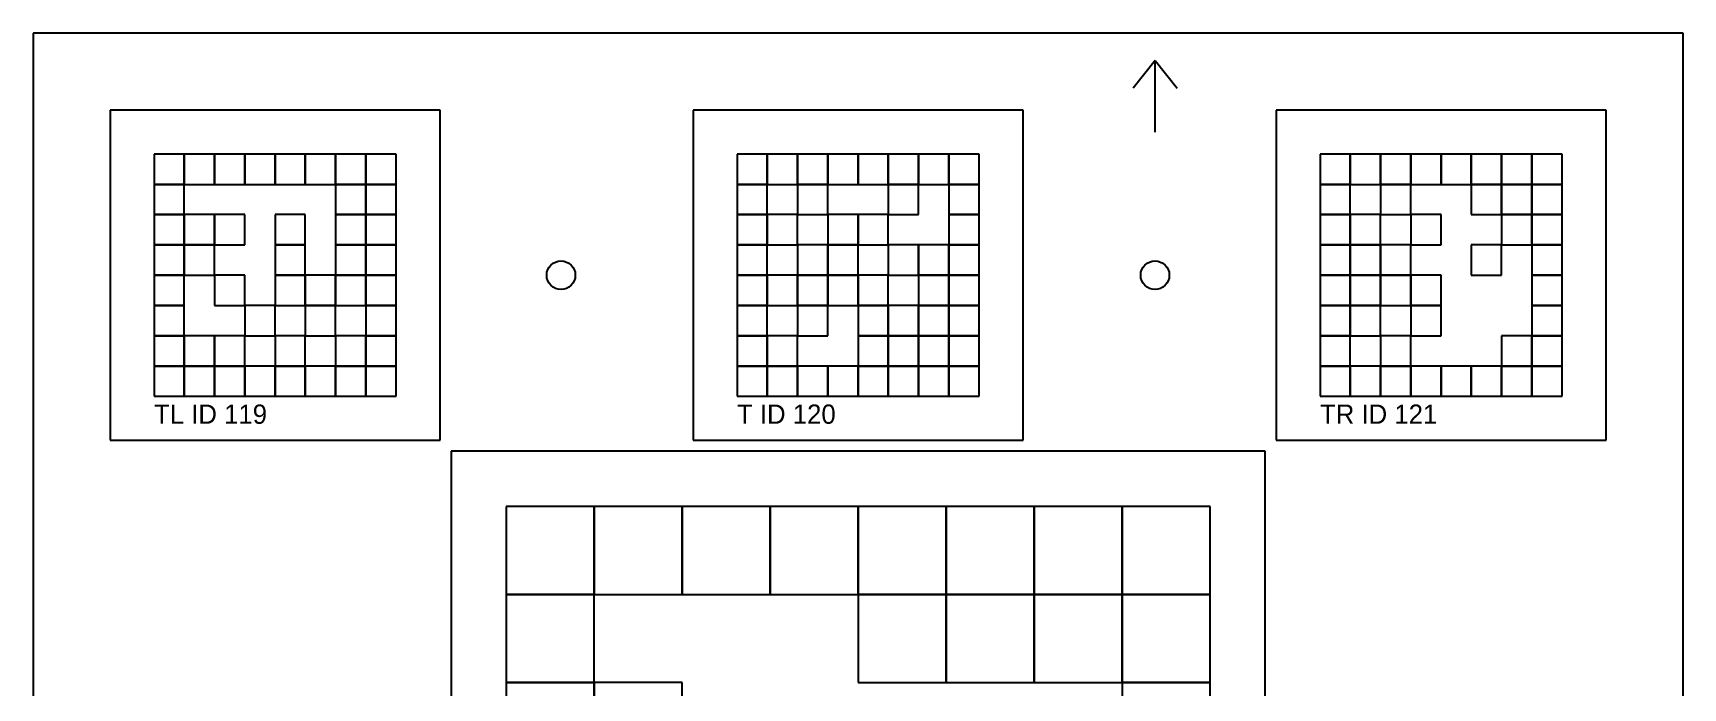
# Model space of a CAD drawing. Extents: x 0 to 1260, y -12 to 1580.
# Drawn here: x 640 to 940, y 1461 to 1580 of the extents above; entities that cross this region are included whole.
import ezdxf

# ---------------------------------------------------------------- set-up
doc = ezdxf.new("R2010")
doc.units = 0
for name, color, linetype in [('BLACK_POCKET', 7, 'CONTINUOUS'), ('CUT', 7, 'CONTINUOUS'), ('LABEL', 3, 'CONTINUOUS'), ('MOUNT_HOLE', 6, 'CONTINUOUS'), ('ORIENTATION', 7, 'CONTINUOUS'), ('QUIET_ZONE', 5, 'CONTINUOUS'), ('TAG_BOUNDARY', 8, 'CONTINUOUS')]:
    doc.layers.add(name, color=color, linetype=linetype)

msp = doc.modelspace()

# ---------------------------------------------------------------- linework, layer by layer
at = {"layer": 'BLACK_POCKET'}
for p, q in [((667.5, 1558), (662, 1558)), ((662, 1558), (662, 1552.5)), ((667.5, 1552.5), (667.5, 1558)), ((673, 1558), (667.5, 1558)), ((667.5, 1558), (667.5, 1552.5)), ((673, 1552.5), (673, 1558)), ((678.5, 1558), (673, 1558)), ((673, 1558), (673, 1552.5)), ((678.5, 1552.5), (678.5, 1558)), ((684, 1558), (678.5, 1558)), ((678.5, 1558), (678.5, 1552.5)), ((684, 1552.5), (684, 1558)), ((689.5, 1558), (684, 1558)), ((684, 1558), (684, 1552.5)), ((689.5, 1552.5), (689.5, 1558)), ((695, 1558), (689.5, 1558)), ((689.5, 1558), (689.5, 1552.5)), ((695, 1552.5), (695, 1558)), ((700.5, 1558), (695, 1558)), ((695, 1558), (695, 1552.5)), ((700.5, 1552.5), (700.5, 1558)), ((706, 1558), (700.5, 1558)), ((700.5, 1558), (700.5, 1552.5)), ((706, 1552.5), (706, 1558)), ((773.5, 1558), (768, 1558)), ((768, 1558), (768, 1552.5)), ((773.5, 1552.5), (773.5, 1558)), ((779, 1558), (773.5, 1558)), ((773.5, 1558), (773.5, 1552.5)), ((779, 1552.5), (779, 1558)), ((784.5, 1558), (779, 1558)), ((779, 1558), (779, 1552.5)), ((784.5, 1552.5), (784.5, 1558)), ((790, 1558), (784.5, 1558)), ((784.5, 1558), (784.5, 1552.5)), ((790, 1552.5), (790, 1558)), ((795.5, 1558), (790, 1558)), ((790, 1558), (790, 1552.5)), ((795.5, 1552.5), (795.5, 1558)), ((801, 1558), (795.5, 1558)), ((795.5, 1558), (795.5, 1552.5)), ((801, 1552.5), (801, 1558)), ((806.5, 1558), (801, 1558)), ((801, 1558), (801, 1552.5)), ((806.5, 1552.5), (806.5, 1558)), ((812, 1558), (806.5, 1558)), ((806.5, 1558), (806.5, 1552.5)), ((812, 1552.5), (812, 1558)), ((879.5, 1558), (874, 1558)), ((874, 1558), (874, 1552.5)), ((879.5, 1552.5), (879.5, 1558)), ((885, 1558), (879.5, 1558)), ((879.5, 1558), (879.5, 1552.5)), ((885, 1552.5), (885, 1558)), ((890.5, 1558), (885, 1558)), ((885, 1558), (885, 1552.5)), ((890.5, 1552.5), (890.5, 1558)), ((896, 1558), (890.5, 1558)), ((890.5, 1558), (890.5, 1552.5)), ((896, 1552.5), (896, 1558)), ((901.5, 1558), (896, 1558)), ((896, 1558), (896, 1552.5)), ((901.5, 1552.5), (901.5, 1558)), ((907, 1558), (901.5, 1558)), ((901.5, 1558), (901.5, 1552.5)), ((907, 1552.5), (907, 1558)), ((912.5, 1558), (907, 1558)), ((907, 1558), (907, 1552.5)), ((912.5, 1552.5), (912.5, 1558)), ((918, 1558), (912.5, 1558)), ((912.5, 1558), (912.5, 1552.5)), ((918, 1552.5), (918, 1558)), ((662, 1552.5), (667.5, 1552.5)), ((667.5, 1552.5), (662, 1552.5)), ((662, 1552.5), (662, 1547)), ((667.5, 1552.5), (673, 1552.5)), ((667.5, 1547), (667.5, 1552.5)), ((673, 1552.5), (678.5, 1552.5)), ((678.5, 1552.5), (684, 1552.5)), ((684, 1552.5), (689.5, 1552.5)), ((689.5, 1552.5), (695, 1552.5)), ((695, 1552.5), (700.5, 1552.5)), ((700.5, 1552.5), (695, 1552.5)), ((695, 1552.5), (695, 1547)), ((700.5, 1552.5), (706, 1552.5)), ((700.5, 1547), (700.5, 1552.5)), ((706, 1552.5), (700.5, 1552.5)), ((700.5, 1552.5), (700.5, 1547)), ((706, 1547), (706, 1552.5)), ((768, 1552.5), (773.5, 1552.5)), ((773.5, 1552.5), (768, 1552.5)), ((768, 1552.5), (768, 1547)), ((773.5, 1552.5), (779, 1552.5)), ((773.5, 1547), (773.5, 1552.5)), ((779, 1552.5), (784.5, 1552.5)), ((784.5, 1552.5), (779, 1552.5)), ((779, 1552.5), (779, 1547)), ((784.5, 1552.5), (790, 1552.5)), ((784.5, 1547), (784.5, 1552.5)), ((790, 1552.5), (795.5, 1552.5)), ((795.5, 1552.5), (801, 1552.5)), ((801, 1552.5), (795.5, 1552.5)), ((795.5, 1552.5), (795.5, 1547)), ((801, 1552.5), (806.5, 1552.5)), ((801, 1547), (801, 1552.5)), ((806.5, 1552.5), (812, 1552.5)), ((812, 1552.5), (806.5, 1552.5)), ((806.5, 1552.5), (806.5, 1547)), ((812, 1547), (812, 1552.5)), ((874, 1552.5), (879.5, 1552.5)), ((879.5, 1552.5), (874, 1552.5)), ((874, 1552.5), (874, 1547)), ((879.5, 1552.5), (885, 1552.5)), ((879.5, 1547), (879.5, 1552.5)), ((885, 1552.5), (890.5, 1552.5)), ((890.5, 1552.5), (885, 1552.5)), ((885, 1552.5), (885, 1547)), ((890.5, 1552.5), (896, 1552.5)), ((890.5, 1547), (890.5, 1552.5)), ((896, 1552.5), (901.5, 1552.5)), ((901.5, 1552.5), (907, 1552.5)), ((907, 1552.5), (901.5, 1552.5)), ((901.5, 1552.5), (901.5, 1547)), ((907, 1552.5), (912.5, 1552.5)), ((907, 1547), (907, 1552.5)), ((912.5, 1552.5), (907, 1552.5)), ((907, 1552.5), (907, 1547)), ((912.5, 1552.5), (918, 1552.5)), ((912.5, 1547), (912.5, 1552.5)), ((918, 1552.5), (912.5, 1552.5)), ((912.5, 1552.5), (912.5, 1547)), ((918, 1547), (918, 1552.5)), ((662, 1547), (667.5, 1547)), ((667.5, 1547), (662, 1547)), ((662, 1547), (662, 1541.5)), ((667.5, 1541.5), (667.5, 1547)), ((673, 1547), (667.5, 1547)), ((667.5, 1547), (667.5, 1541.5)), ((673, 1541.5), (673, 1547)), ((678.5, 1547), (673, 1547)), ((673, 1547), (673, 1541.5)), ((678.5, 1541.5), (678.5, 1547)), ((689.5, 1547), (684, 1547)), ((684, 1547), (684, 1541.5)), ((689.5, 1541.5), (689.5, 1547)), ((695, 1547), (700.5, 1547)), ((700.5, 1547), (695, 1547)), ((695, 1547), (695, 1541.5)), ((700.5, 1547), (706, 1547)), ((700.5, 1541.5), (700.5, 1547)), ((706, 1547), (700.5, 1547)), ((700.5, 1547), (700.5, 1541.5)), ((706, 1541.5), (706, 1547)), ((768, 1547), (773.5, 1547)), ((773.5, 1547), (768, 1547)), ((768, 1547), (768, 1541.5)), ((773.5, 1541.5), (773.5, 1547)), ((779, 1547), (773.5, 1547)), ((773.5, 1547), (773.5, 1541.5)), ((779, 1547), (784.5, 1547)), ((779, 1541.5), (779, 1547)), ((790, 1547), (784.5, 1547)), ((784.5, 1547), (784.5, 1541.5)), ((790, 1541.5), (790, 1547)), ((795.5, 1547), (790, 1547)), ((790, 1547), (790, 1541.5)), ((795.5, 1547), (801, 1547)), ((795.5, 1541.5), (795.5, 1547)), ((806.5, 1547), (812, 1547)), ((812, 1547), (806.5, 1547)), ((806.5, 1547), (806.5, 1541.5)), ((812, 1541.5), (812, 1547)), ((874, 1547), (879.5, 1547)), ((879.5, 1547), (874, 1547)), ((874, 1547), (874, 1541.5)), ((879.5, 1541.5), (879.5, 1547)), ((885, 1547), (879.5, 1547)), ((879.5, 1547), (879.5, 1541.5)), ((885, 1547), (890.5, 1547)), ((885, 1541.5), (885, 1547)), ((896, 1547), (890.5, 1547)), ((890.5, 1547), (890.5, 1541.5)), ((896, 1541.5), (896, 1547)), ((901.5, 1547), (907, 1547)), ((907, 1547), (912.5, 1547)), ((912.5, 1547), (907, 1547)), ((907, 1547), (907, 1541.5)), ((912.5, 1547), (918, 1547)), ((912.5, 1541.5), (912.5, 1547)), ((918, 1547), (912.5, 1547)), ((912.5, 1547), (912.5, 1541.5)), ((918, 1541.5), (918, 1547)), ((662, 1541.5), (667.5, 1541.5)), ((667.5, 1541.5), (662, 1541.5)), ((662, 1541.5), (662, 1536)), ((667.5, 1541.5), (673, 1541.5)), ((667.5, 1536), (667.5, 1541.5)), ((673, 1541.5), (667.5, 1541.5)), ((667.5, 1541.5), (667.5, 1536)), ((673, 1541.5), (678.5, 1541.5)), ((673, 1536), (673, 1541.5)), ((684, 1541.5), (689.5, 1541.5)), ((689.5, 1541.5), (684, 1541.5)), ((684, 1541.5), (684, 1536)), ((689.5, 1536), (689.5, 1541.5)), ((695, 1541.5), (700.5, 1541.5)), ((700.5, 1541.5), (695, 1541.5)), ((695, 1541.5), (695, 1536)), ((700.5, 1541.5), (706, 1541.5)), ((700.5, 1536), (700.5, 1541.5)), ((706, 1541.5), (700.5, 1541.5)), ((700.5, 1541.5), (700.5, 1536)), ((706, 1536), (706, 1541.5)), ((768, 1541.5), (773.5, 1541.5)), ((773.5, 1541.5), (768, 1541.5)), ((768, 1541.5), (768, 1536)), ((773.5, 1541.5), (779, 1541.5)), ((773.5, 1536), (773.5, 1541.5)), ((784.5, 1541.5), (779, 1541.5)), ((779, 1541.5), (779, 1536)), ((784.5, 1541.5), (790, 1541.5)), ((784.5, 1536), (784.5, 1541.5)), ((790, 1541.5), (784.5, 1541.5)), ((784.5, 1541.5), (784.5, 1536)), ((790, 1541.5), (795.5, 1541.5)), ((790, 1536), (790, 1541.5)), ((801, 1541.5), (795.5, 1541.5)), ((795.5, 1541.5), (795.5, 1536)), ((801, 1536), (801, 1541.5)), ((806.5, 1541.5), (801, 1541.5)), ((801, 1541.5), (801, 1536)), ((806.5, 1541.5), (812, 1541.5)), ((806.5, 1536), (806.5, 1541.5)), ((812, 1541.5), (806.5, 1541.5)), ((806.5, 1541.5), (806.5, 1536)), ((812, 1536), (812, 1541.5)), ((874, 1541.5), (879.5, 1541.5)), ((879.5, 1541.5), (874, 1541.5)), ((874, 1541.5), (874, 1536)), ((879.5, 1541.5), (885, 1541.5)), ((879.5, 1536), (879.5, 1541.5)), ((885, 1541.5), (879.5, 1541.5)), ((879.5, 1541.5), (879.5, 1536)), ((885, 1536), (885, 1541.5)), ((890.5, 1541.5), (885, 1541.5)), ((885, 1541.5), (885, 1536)), ((890.5, 1541.5), (896, 1541.5)), ((890.5, 1536), (890.5, 1541.5)), ((907, 1541.5), (901.5, 1541.5)), ((901.5, 1541.5), (901.5, 1536)), ((907, 1541.5), (912.5, 1541.5)), ((907, 1536), (907, 1541.5)), ((912.5, 1541.5), (918, 1541.5)), ((918, 1541.5), (912.5, 1541.5)), ((912.5, 1541.5), (912.5, 1536)), ((918, 1536), (918, 1541.5)), ((662, 1536), (667.5, 1536)), ((667.5, 1536), (662, 1536)), ((662, 1536), (662, 1530.5)), ((667.5, 1536), (673, 1536)), ((667.5, 1530.5), (667.5, 1536)), ((678.5, 1536), (673, 1536)), ((673, 1536), (673, 1530.5)), ((678.5, 1530.5), (678.5, 1536)), ((684, 1536), (689.5, 1536)), ((689.5, 1536), (684, 1536)), ((684, 1536), (684, 1530.5)), ((689.5, 1530.5), (689.5, 1536)), ((695, 1536), (689.5, 1536)), ((689.5, 1536), (689.5, 1530.5)), ((695, 1536), (700.5, 1536)), ((695, 1530.5), (695, 1536)), ((700.5, 1536), (695, 1536)), ((695, 1536), (695, 1530.5)), ((700.5, 1536), (706, 1536)), ((700.5, 1530.5), (700.5, 1536)), ((706, 1536), (700.5, 1536)), ((700.5, 1536), (700.5, 1530.5)), ((706, 1530.5), (706, 1536)), ((768, 1536), (773.5, 1536)), ((773.5, 1536), (768, 1536)), ((768, 1536), (768, 1530.5)), ((773.5, 1530.5), (773.5, 1536)), ((779, 1536), (773.5, 1536)), ((773.5, 1536), (773.5, 1530.5)), ((779, 1536), (784.5, 1536)), ((779, 1530.5), (779, 1536)), ((784.5, 1536), (779, 1536)), ((779, 1536), (779, 1530.5)), ((784.5, 1536), (790, 1536)), ((784.5, 1530.5), (784.5, 1536)), ((790, 1536), (784.5, 1536)), ((784.5, 1536), (784.5, 1530.5)), ((790, 1530.5), (790, 1536)), ((795.5, 1536), (790, 1536)), ((790, 1536), (790, 1530.5)), ((795.5, 1536), (801, 1536)), ((795.5, 1530.5), (795.5, 1536)), ((801, 1536), (806.5, 1536)), ((806.5, 1536), (801, 1536)), ((801, 1536), (801, 1530.5)), ((806.5, 1536), (812, 1536)), ((806.5, 1530.5), (806.5, 1536)), ((812, 1536), (806.5, 1536)), ((806.5, 1536), (806.5, 1530.5)), ((812, 1530.5), (812, 1536)), ((874, 1536), (879.5, 1536)), ((879.5, 1536), (874, 1536)), ((874, 1536), (874, 1530.5)), ((879.5, 1536), (885, 1536)), ((879.5, 1530.5), (879.5, 1536)), ((885, 1536), (879.5, 1536)), ((879.5, 1536), (879.5, 1530.5)), ((885, 1536), (890.5, 1536)), ((885, 1530.5), (885, 1536)), ((890.5, 1536), (885, 1536)), ((885, 1536), (885, 1530.5)), ((890.5, 1530.5), (890.5, 1536)), ((896, 1536), (890.5, 1536)), ((890.5, 1536), (890.5, 1530.5)), ((896, 1530.5), (896, 1536)), ((901.5, 1536), (907, 1536)), ((912.5, 1536), (918, 1536)), ((918, 1536), (912.5, 1536)), ((912.5, 1536), (912.5, 1530.5)), ((918, 1530.5), (918, 1536)), ((662, 1530.5), (667.5, 1530.5)), ((667.5, 1530.5), (662, 1530.5)), ((662, 1530.5), (662, 1525)), ((667.5, 1525), (667.5, 1530.5)), ((673, 1530.5), (678.5, 1530.5)), ((684, 1530.5), (678.5, 1530.5)), ((678.5, 1530.5), (678.5, 1525)), ((684, 1530.5), (689.5, 1530.5)), ((684, 1525), (684, 1530.5)), ((689.5, 1530.5), (695, 1530.5)), ((695, 1530.5), (689.5, 1530.5)), ((689.5, 1530.5), (689.5, 1525)), ((695, 1530.5), (700.5, 1530.5)), ((695, 1525), (695, 1530.5)), ((700.5, 1530.5), (706, 1530.5)), ((706, 1530.5), (700.5, 1530.5)), ((700.5, 1530.5), (700.5, 1525)), ((706, 1525), (706, 1530.5)), ((768, 1530.5), (773.5, 1530.5)), ((773.5, 1530.5), (768, 1530.5)), ((768, 1530.5), (768, 1525)), ((773.5, 1530.5), (779, 1530.5)), ((773.5, 1525), (773.5, 1530.5)), ((779, 1530.5), (784.5, 1530.5)), ((784.5, 1530.5), (779, 1530.5)), ((779, 1530.5), (779, 1525)), ((784.5, 1530.5), (790, 1530.5)), ((784.5, 1525), (784.5, 1530.5)), ((790, 1530.5), (795.5, 1530.5)), ((795.5, 1530.5), (790, 1530.5)), ((790, 1530.5), (790, 1525)), ((795.5, 1525), (795.5, 1530.5)), ((801, 1530.5), (795.5, 1530.5)), ((795.5, 1530.5), (795.5, 1525)), ((801, 1530.5), (806.5, 1530.5)), ((801, 1525), (801, 1530.5)), ((806.5, 1530.5), (801, 1530.5)), ((801, 1530.5), (801, 1525)), ((806.5, 1530.5), (812, 1530.5)), ((806.5, 1525), (806.5, 1530.5)), ((812, 1530.5), (806.5, 1530.5)), ((806.5, 1530.5), (806.5, 1525)), ((812, 1525), (812, 1530.5)), ((874, 1530.5), (879.5, 1530.5)), ((879.5, 1530.5), (874, 1530.5)), ((874, 1530.5), (874, 1525)), ((879.5, 1530.5), (885, 1530.5)), ((879.5, 1525), (879.5, 1530.5)), ((885, 1530.5), (879.5, 1530.5)), ((879.5, 1530.5), (879.5, 1525)), ((885, 1530.5), (890.5, 1530.5)), ((885, 1525), (885, 1530.5)), ((890.5, 1530.5), (896, 1530.5)), ((896, 1530.5), (890.5, 1530.5)), ((890.5, 1530.5), (890.5, 1525)), ((896, 1525), (896, 1530.5)), ((912.5, 1530.5), (918, 1530.5)), ((918, 1530.5), (912.5, 1530.5)), ((912.5, 1530.5), (912.5, 1525)), ((918, 1525), (918, 1530.5)), ((662, 1525), (667.5, 1525)), ((667.5, 1525), (662, 1525)), ((662, 1525), (662, 1519.5)), ((667.5, 1519.5), (667.5, 1525)), ((673, 1525), (667.5, 1525)), ((667.5, 1525), (667.5, 1519.5)), ((673, 1519.5), (673, 1525)), ((678.5, 1525), (673, 1525)), ((673, 1525), (673, 1519.5)), ((678.5, 1525), (684, 1525)), ((678.5, 1519.5), (678.5, 1525)), ((689.5, 1525), (684, 1525)), ((684, 1525), (684, 1519.5)), ((689.5, 1525), (695, 1525)), ((689.5, 1519.5), (689.5, 1525)), ((700.5, 1525), (695, 1525)), ((695, 1525), (695, 1519.5)), ((700.5, 1525), (706, 1525)), ((700.5, 1519.5), (700.5, 1525)), ((706, 1525), (700.5, 1525)), ((700.5, 1525), (700.5, 1519.5)), ((706, 1519.5), (706, 1525)), ((768, 1525), (773.5, 1525)), ((773.5, 1525), (768, 1525)), ((768, 1525), (768, 1519.5)), ((773.5, 1519.5), (773.5, 1525)), ((779, 1525), (773.5, 1525)), ((773.5, 1525), (773.5, 1519.5)), ((779, 1525), (784.5, 1525)), ((779, 1519.5), (779, 1525)), ((790, 1525), (795.5, 1525)), ((795.5, 1525), (790, 1525)), ((790, 1525), (790, 1519.5)), ((795.5, 1525), (801, 1525)), ((795.5, 1519.5), (795.5, 1525)), ((801, 1525), (795.5, 1525)), ((795.5, 1525), (795.5, 1519.5)), ((801, 1525), (806.5, 1525)), ((801, 1519.5), (801, 1525)), ((806.5, 1525), (801, 1525)), ((801, 1525), (801, 1519.5)), ((806.5, 1525), (812, 1525)), ((806.5, 1519.5), (806.5, 1525)), ((812, 1525), (806.5, 1525)), ((806.5, 1525), (806.5, 1519.5)), ((812, 1519.5), (812, 1525)), ((874, 1525), (879.5, 1525)), ((879.5, 1525), (874, 1525)), ((874, 1525), (874, 1519.5)), ((879.5, 1525), (885, 1525)), ((879.5, 1519.5), (879.5, 1525)), ((890.5, 1525), (885, 1525)), ((885, 1525), (885, 1519.5)), ((890.5, 1525), (896, 1525)), ((890.5, 1519.5), (890.5, 1525)), ((912.5, 1525), (907, 1525)), ((907, 1525), (907, 1519.5)), ((912.5, 1525), (918, 1525)), ((912.5, 1519.5), (912.5, 1525)), ((918, 1525), (912.5, 1525)), ((912.5, 1525), (912.5, 1519.5)), ((918, 1519.5), (918, 1525)), ((662, 1519.5), (667.5, 1519.5)), ((667.5, 1519.5), (662, 1519.5)), ((662, 1519.5), (662, 1514)), ((667.5, 1519.5), (673, 1519.5)), ((667.5, 1514), (667.5, 1519.5)), ((673, 1519.5), (667.5, 1519.5)), ((667.5, 1519.5), (667.5, 1514)), ((673, 1519.5), (678.5, 1519.5)), ((673, 1514), (673, 1519.5)), ((678.5, 1519.5), (673, 1519.5)), ((673, 1519.5), (673, 1514)), ((678.5, 1514), (678.5, 1519.5)), ((684, 1519.5), (678.5, 1519.5)), ((678.5, 1519.5), (678.5, 1514)), ((684, 1519.5), (689.5, 1519.5)), ((684, 1514), (684, 1519.5)), ((689.5, 1519.5), (684, 1519.5)), ((684, 1519.5), (684, 1514)), ((689.5, 1514), (689.5, 1519.5)), ((695, 1519.5), (689.5, 1519.5)), ((689.5, 1519.5), (689.5, 1514)), ((695, 1519.5), (700.5, 1519.5)), ((695, 1514), (695, 1519.5)), ((700.5, 1519.5), (695, 1519.5)), ((695, 1519.5), (695, 1514)), ((700.5, 1519.5), (706, 1519.5)), ((700.5, 1514), (700.5, 1519.5)), ((706, 1519.5), (700.5, 1519.5)), ((700.5, 1519.5), (700.5, 1514)), ((706, 1514), (706, 1519.5)), ((768, 1519.5), (773.5, 1519.5)), ((773.5, 1519.5), (768, 1519.5)), ((768, 1519.5), (768, 1514)), ((773.5, 1519.5), (779, 1519.5)), ((773.5, 1514), (773.5, 1519.5)), ((779, 1519.5), (773.5, 1519.5)), ((773.5, 1519.5), (773.5, 1514)), ((779, 1514), (779, 1519.5)), ((784.5, 1519.5), (779, 1519.5)), ((779, 1519.5), (779, 1514)), ((784.5, 1514), (784.5, 1519.5)), ((790, 1519.5), (784.5, 1519.5)), ((784.5, 1519.5), (784.5, 1514)), ((790, 1519.5), (795.5, 1519.5)), ((790, 1514), (790, 1519.5)), ((795.5, 1519.5), (790, 1519.5)), ((790, 1519.5), (790, 1514)), ((795.5, 1519.5), (801, 1519.5)), ((795.5, 1514), (795.5, 1519.5)), ((801, 1519.5), (795.5, 1519.5)), ((795.5, 1519.5), (795.5, 1514)), ((801, 1519.5), (806.5, 1519.5)), ((801, 1514), (801, 1519.5)), ((806.5, 1519.5), (801, 1519.5)), ((801, 1519.5), (801, 1514)), ((806.5, 1519.5), (812, 1519.5)), ((806.5, 1514), (806.5, 1519.5)), ((812, 1519.5), (806.5, 1519.5)), ((806.5, 1519.5), (806.5, 1514)), ((812, 1514), (812, 1519.5)), ((874, 1519.5), (879.5, 1519.5)), ((879.5, 1519.5), (874, 1519.5)), ((874, 1519.5), (874, 1514)), ((879.5, 1514), (879.5, 1519.5)), ((885, 1519.5), (879.5, 1519.5)), ((879.5, 1519.5), (879.5, 1514)), ((885, 1519.5), (890.5, 1519.5)), ((885, 1514), (885, 1519.5)), ((890.5, 1519.5), (885, 1519.5)), ((885, 1519.5), (885, 1514)), ((890.5, 1514), (890.5, 1519.5)), ((896, 1519.5), (890.5, 1519.5)), ((890.5, 1519.5), (890.5, 1514)), ((896, 1514), (896, 1519.5)), ((901.5, 1519.5), (896, 1519.5)), ((896, 1519.5), (896, 1514)), ((901.5, 1514), (901.5, 1519.5)), ((907, 1519.5), (901.5, 1519.5)), ((901.5, 1519.5), (901.5, 1514)), ((907, 1519.5), (912.5, 1519.5)), ((907, 1514), (907, 1519.5)), ((912.5, 1519.5), (907, 1519.5)), ((907, 1519.5), (907, 1514)), ((912.5, 1519.5), (918, 1519.5)), ((912.5, 1514), (912.5, 1519.5)), ((918, 1519.5), (912.5, 1519.5)), ((912.5, 1519.5), (912.5, 1514)), ((918, 1514), (918, 1519.5)), ((662, 1514), (667.5, 1514)), ((667.5, 1514), (673, 1514)), ((673, 1514), (678.5, 1514)), ((678.5, 1514), (684, 1514)), ((684, 1514), (689.5, 1514)), ((689.5, 1514), (695, 1514)), ((695, 1514), (700.5, 1514)), ((700.5, 1514), (706, 1514)), ((768, 1514), (773.5, 1514)), ((773.5, 1514), (779, 1514)), ((779, 1514), (784.5, 1514)), ((784.5, 1514), (790, 1514)), ((790, 1514), (795.5, 1514)), ((795.5, 1514), (801, 1514)), ((801, 1514), (806.5, 1514)), ((806.5, 1514), (812, 1514)), ((874, 1514), (879.5, 1514)), ((879.5, 1514), (885, 1514)), ((885, 1514), (890.5, 1514)), ((890.5, 1514), (896, 1514)), ((896, 1514), (901.5, 1514)), ((901.5, 1514), (907, 1514)), ((907, 1514), (912.5, 1514)), ((912.5, 1514), (918, 1514)), ((742, 1494), (726, 1494)), ((726, 1494), (726, 1478)), ((742, 1478), (742, 1494)), ((758, 1494), (742, 1494)), ((742, 1494), (742, 1478)), ((758, 1478), (758, 1494)), ((774, 1494), (758, 1494)), ((758, 1494), (758, 1478)), ((774, 1478), (774, 1494)), ((790, 1494), (774, 1494)), ((774, 1494), (774, 1478)), ((790, 1478), (790, 1494)), ((806, 1494), (790, 1494)), ((790, 1494), (790, 1478)), ((806, 1478), (806, 1494)), ((822, 1494), (806, 1494)), ((806, 1494), (806, 1478)), ((822, 1478), (822, 1494)), ((838, 1494), (822, 1494)), ((822, 1494), (822, 1478)), ((838, 1478), (838, 1494)), ((854, 1494), (838, 1494)), ((838, 1494), (838, 1478)), ((854, 1478), (854, 1494)), ((726, 1478), (742, 1478)), ((742, 1478), (726, 1478)), ((726, 1478), (726, 1462)), ((742, 1478), (758, 1478)), ((742, 1462), (742, 1478)), ((758, 1478), (774, 1478)), ((774, 1478), (790, 1478)), ((790, 1478), (806, 1478)), ((806, 1478), (790, 1478)), ((790, 1478), (790, 1462)), ((806, 1478), (822, 1478)), ((806, 1462), (806, 1478)), ((822, 1478), (806, 1478)), ((806, 1478), (806, 1462)), ((822, 1478), (838, 1478)), ((822, 1462), (822, 1478)), ((838, 1478), (822, 1478)), ((822, 1478), (822, 1462)), ((838, 1478), (854, 1478)), ((838, 1462), (838, 1478)), ((854, 1478), (838, 1478)), ((838, 1478), (838, 1462)), ((854, 1462), (854, 1478)), ((726, 1462), (742, 1462)), ((742, 1462), (726, 1462)), ((726, 1462), (726, 1446)), ((742, 1446), (742, 1462)), ((758, 1462), (742, 1462)), ((742, 1462), (742, 1446)), ((758, 1446), (758, 1462)), ((790, 1462), (806, 1462)), ((806, 1462), (822, 1462)), ((822, 1462), (838, 1462)), ((838, 1462), (854, 1462)), ((854, 1462), (838, 1462)), ((838, 1462), (838, 1446)), ((854, 1446), (854, 1462))]:
    msp.add_line(p, q, dxfattribs=at)
at = {"layer": 'CUT'}
for p, q in [((940, 1580), (640, 1580)), ((640, 1580), (640, 1280)), ((940, 1280), (940, 1580))]:
    msp.add_line(p, q, dxfattribs=at)
at = {"layer": 'MOUNT_HOLE'}
for centre in [(736, 1536), (844, 1536)]:
    msp.add_circle(centre, 2.6, dxfattribs=at)
at = {"layer": 'ORIENTATION'}
for p, q in [((844, 1575), (840, 1570)), ((844, 1562), (844, 1575)), ((844, 1575), (848, 1570))]:
    msp.add_line(p, q, dxfattribs=at)
at = {"layer": 'QUIET_ZONE'}
for p, q in [((714, 1566), (654, 1566)), ((654, 1566), (654, 1506)), ((714, 1506), (714, 1566)), ((820, 1566), (760, 1566)), ((760, 1566), (760, 1506)), ((820, 1506), (820, 1566)), ((926, 1566), (866, 1566)), ((866, 1566), (866, 1506)), ((926, 1506), (926, 1566)), ((654, 1506), (714, 1506)), ((760, 1506), (820, 1506)), ((866, 1506), (926, 1506)), ((864, 1504), (716, 1504)), ((716, 1504), (716, 1356)), ((864, 1356), (864, 1504))]:
    msp.add_line(p, q, dxfattribs=at)
at = {"layer": 'TAG_BOUNDARY'}
for p, q in [((706, 1558), (662, 1558)), ((662, 1558), (662, 1514)), ((706, 1514), (706, 1558)), ((812, 1558), (768, 1558)), ((768, 1558), (768, 1514)), ((812, 1514), (812, 1558)), ((918, 1558), (874, 1558)), ((874, 1558), (874, 1514)), ((918, 1514), (918, 1558)), ((662, 1514), (706, 1514)), ((768, 1514), (812, 1514)), ((874, 1514), (918, 1514)), ((854, 1494), (726, 1494)), ((726, 1494), (726, 1366)), ((854, 1366), (854, 1494))]:
    msp.add_line(p, q, dxfattribs=at)

# ---------------------------------------------------------------- texts
at = {"layer": 'LABEL'}
for s, p in [('TL ID 119', (662, 1509)), ('T ID 120', (768, 1509)), ('TR ID 121', (874, 1509))]:
    msp.add_text(s, height=3.5, dxfattribs=at).set_placement(p)

doc.saveas('drawing.dxf')
